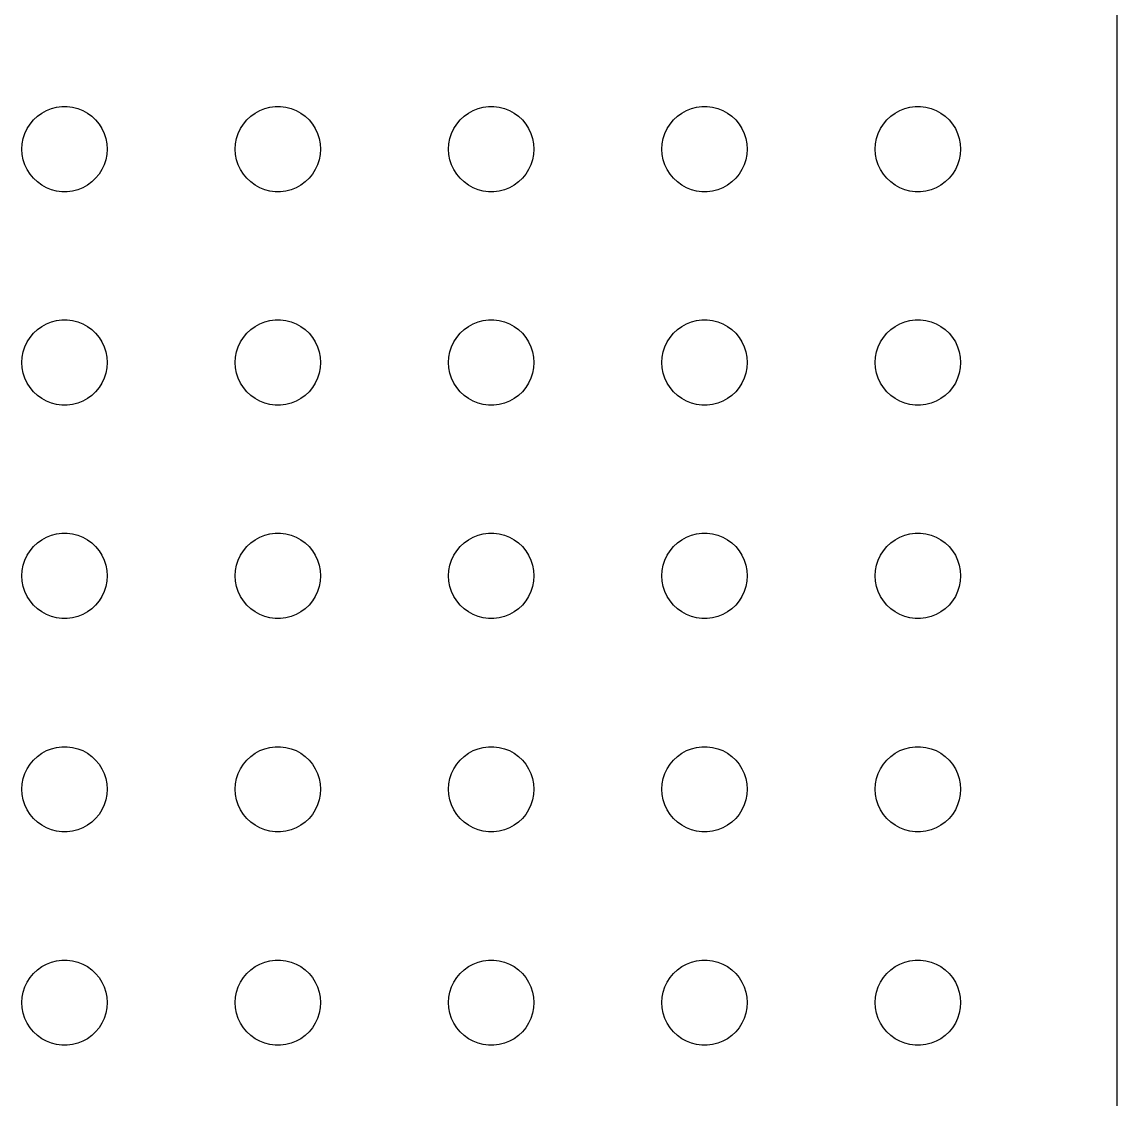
# Model space of a CAD drawing. Header units: metres. Extents: x -150 to 150, y -149 to 149.
# Drawn here: x 111 to 149.5, y 34.11 to 71.97 of the extents above; entities that cross this region are included whole.
import ezdxf

# ---------------------------------------------------------------- set-up
doc = ezdxf.new("R2010")
doc.units = ezdxf.units.M

msp = doc.modelspace()

# ---------------------------------------------------------------- linework, layer by layer
for p, q in [((149.5, -144.5), (149.5, 144.5)), ((111.861, 68.8572), (112.036, 68.9266)), ((112.036, 68.9266), (112.219, 68.9734)), ((112.219, 68.9734), (112.406, 68.997)), ((112.406, 68.997), (112.594, 68.997)), ((112.594, 68.997), (112.781, 68.9734)), ((112.781, 68.9734), (112.964, 68.9266)), ((112.964, 68.9266), (113.139, 68.8572)), ((119.361, 68.8572), (119.536, 68.9266)), ((119.536, 68.9266), (119.719, 68.9734)), ((119.719, 68.9734), (119.906, 68.997)), ((119.906, 68.997), (120.094, 68.997)), ((120.094, 68.997), (120.281, 68.9734)), ((120.281, 68.9734), (120.464, 68.9266)), ((120.464, 68.9266), (120.639, 68.8572)), ((126.861, 68.8572), (127.036, 68.9266)), ((127.036, 68.9266), (127.219, 68.9734)), ((127.219, 68.9734), (127.406, 68.997)), ((127.406, 68.997), (127.594, 68.997)), ((127.594, 68.997), (127.781, 68.9734)), ((127.781, 68.9734), (127.964, 68.9266)), ((127.964, 68.9266), (128.139, 68.8572)), ((134.361, 68.8572), (134.536, 68.9266)), ((134.536, 68.9266), (134.719, 68.9734)), ((134.719, 68.9734), (134.906, 68.997)), ((134.906, 68.997), (135.094, 68.997)), ((135.094, 68.997), (135.281, 68.9734)), ((135.281, 68.9734), (135.464, 68.9266)), ((135.464, 68.9266), (135.639, 68.8572)), ((141.861, 68.8572), (142.036, 68.9266)), ((142.036, 68.9266), (142.219, 68.9734)), ((142.219, 68.9734), (142.406, 68.997)), ((142.406, 68.997), (142.594, 68.997)), ((142.594, 68.997), (142.781, 68.9734)), ((142.781, 68.9734), (142.964, 68.9266)), ((142.964, 68.9266), (143.139, 68.8572)), ((111.407, 68.5268), (111.544, 68.6558)), ((111.544, 68.6558), (111.696, 68.7665)), ((111.696, 68.7665), (111.861, 68.8572)), ((113.139, 68.8572), (113.304, 68.7665)), ((113.304, 68.7665), (113.456, 68.6558)), ((113.456, 68.6558), (113.593, 68.5268)), ((118.907, 68.5268), (119.044, 68.6558)), ((119.044, 68.6558), (119.196, 68.7665)), ((119.196, 68.7665), (119.361, 68.8572)), ((120.639, 68.8572), (120.804, 68.7665)), ((120.804, 68.7665), (120.956, 68.6558)), ((120.956, 68.6558), (121.093, 68.5268)), ((126.407, 68.5268), (126.544, 68.6558)), ((126.544, 68.6558), (126.696, 68.7665)), ((126.696, 68.7665), (126.861, 68.8572)), ((128.139, 68.8572), (128.304, 68.7665)), ((128.304, 68.7665), (128.456, 68.6558)), ((128.456, 68.6558), (128.593, 68.5268)), ((133.907, 68.5268), (134.044, 68.6558)), ((134.044, 68.6558), (134.196, 68.7665)), ((134.196, 68.7665), (134.361, 68.8572)), ((135.639, 68.8572), (135.804, 68.7665)), ((135.804, 68.7665), (135.956, 68.6558)), ((135.956, 68.6558), (136.093, 68.5268)), ((141.407, 68.5268), (141.544, 68.6558)), ((141.544, 68.6558), (141.696, 68.7665)), ((141.696, 68.7665), (141.861, 68.8572)), ((143.139, 68.8572), (143.304, 68.7665)), ((143.304, 68.7665), (143.456, 68.6558)), ((143.456, 68.6558), (143.593, 68.5268)), ((111.105, 68.0522), (111.186, 68.2226)), ((111.186, 68.2226), (111.286, 68.3817)), ((111.286, 68.3817), (111.407, 68.5268)), ((113.593, 68.5268), (113.714, 68.3817)), ((113.714, 68.3817), (113.814, 68.2226)), ((113.814, 68.2226), (113.895, 68.0522)), ((118.605, 68.0522), (118.686, 68.2226)), ((118.686, 68.2226), (118.786, 68.3817)), ((118.786, 68.3817), (118.907, 68.5268)), ((121.093, 68.5268), (121.214, 68.3817)), ((121.214, 68.3817), (121.314, 68.2226)), ((121.314, 68.2226), (121.395, 68.0522)), ((126.105, 68.0522), (126.186, 68.2226)), ((126.186, 68.2226), (126.286, 68.3817)), ((126.286, 68.3817), (126.407, 68.5268)), ((128.593, 68.5268), (128.714, 68.3817)), ((128.714, 68.3817), (128.814, 68.2226)), ((128.814, 68.2226), (128.895, 68.0522)), ((133.605, 68.0522), (133.686, 68.2226)), ((133.686, 68.2226), (133.786, 68.3817)), ((133.786, 68.3817), (133.907, 68.5268)), ((136.093, 68.5268), (136.214, 68.3817)), ((136.214, 68.3817), (136.314, 68.2226)), ((136.314, 68.2226), (136.395, 68.0522)), ((141.105, 68.0522), (141.186, 68.2226)), ((141.186, 68.2226), (141.286, 68.3817)), ((141.286, 68.3817), (141.407, 68.5268)), ((143.593, 68.5268), (143.714, 68.3817)), ((143.714, 68.3817), (143.814, 68.2226)), ((143.814, 68.2226), (143.895, 68.0522)), ((111.012, 67.688), (111.047, 67.873)), ((111.047, 67.873), (111.105, 68.0522)), ((113.895, 68.0522), (113.953, 67.873)), ((113.953, 67.873), (113.988, 67.688)), ((118.512, 67.688), (118.547, 67.873)), ((118.547, 67.873), (118.605, 68.0522)), ((121.395, 68.0522), (121.453, 67.873)), ((121.453, 67.873), (121.488, 67.688)), ((126.012, 67.688), (126.047, 67.873)), ((126.047, 67.873), (126.105, 68.0522)), ((128.895, 68.0522), (128.953, 67.873)), ((128.953, 67.873), (128.988, 67.688)), ((133.512, 67.688), (133.547, 67.873)), ((133.547, 67.873), (133.605, 68.0522)), ((136.395, 68.0522), (136.453, 67.873)), ((136.453, 67.873), (136.488, 67.688)), ((141.012, 67.688), (141.047, 67.873)), ((141.047, 67.873), (141.105, 68.0522)), ((143.895, 68.0522), (143.953, 67.873)), ((143.953, 67.873), (143.988, 67.688)), ((111, 67.5), (111.012, 67.688)), ((111.012, 67.312), (111, 67.5)), ((113.988, 67.688), (114, 67.5)), ((114, 67.5), (113.988, 67.312)), ((118.5, 67.5), (118.512, 67.688)), ((118.512, 67.312), (118.5, 67.5)), ((121.488, 67.688), (121.5, 67.5)), ((121.5, 67.5), (121.488, 67.312)), ((126, 67.5), (126.012, 67.688)), ((126.012, 67.312), (126, 67.5)), ((128.988, 67.688), (129, 67.5)), ((129, 67.5), (128.988, 67.312)), ((133.5, 67.5), (133.512, 67.688)), ((133.512, 67.312), (133.5, 67.5)), ((136.488, 67.688), (136.5, 67.5)), ((136.5, 67.5), (136.488, 67.312)), ((141, 67.5), (141.012, 67.688)), ((141.012, 67.312), (141, 67.5)), ((143.988, 67.688), (144, 67.5)), ((144, 67.5), (143.988, 67.312)), ((111.047, 67.127), (111.012, 67.312)), ((111.105, 66.9478), (111.047, 67.127)), ((113.953, 67.127), (113.895, 66.9478)), ((113.988, 67.312), (113.953, 67.127)), ((118.547, 67.127), (118.512, 67.312)), ((118.605, 66.9478), (118.547, 67.127)), ((121.453, 67.127), (121.395, 66.9478)), ((121.488, 67.312), (121.453, 67.127)), ((126.047, 67.127), (126.012, 67.312)), ((126.105, 66.9478), (126.047, 67.127)), ((128.953, 67.127), (128.895, 66.9478)), ((128.988, 67.312), (128.953, 67.127)), ((133.547, 67.127), (133.512, 67.312)), ((133.605, 66.9478), (133.547, 67.127)), ((136.453, 67.127), (136.395, 66.9478)), ((136.488, 67.312), (136.453, 67.127)), ((141.047, 67.127), (141.012, 67.312)), ((141.105, 66.9478), (141.047, 67.127)), ((143.953, 67.127), (143.895, 66.9478)), ((143.988, 67.312), (143.953, 67.127)), ((111.186, 66.7774), (111.105, 66.9478)), ((111.286, 66.6183), (111.186, 66.7774)), ((111.407, 66.4732), (111.286, 66.6183)), ((113.714, 66.6183), (113.593, 66.4732)), ((113.814, 66.7774), (113.714, 66.6183)), ((113.895, 66.9478), (113.814, 66.7774)), ((118.686, 66.7774), (118.605, 66.9478)), ((118.786, 66.6183), (118.686, 66.7774)), ((118.907, 66.4732), (118.786, 66.6183)), ((121.214, 66.6183), (121.093, 66.4732)), ((121.314, 66.7774), (121.214, 66.6183)), ((121.395, 66.9478), (121.314, 66.7774)), ((126.186, 66.7774), (126.105, 66.9478)), ((126.286, 66.6183), (126.186, 66.7774)), ((126.407, 66.4732), (126.286, 66.6183)), ((128.714, 66.6183), (128.593, 66.4732)), ((128.814, 66.7774), (128.714, 66.6183)), ((128.895, 66.9478), (128.814, 66.7774)), ((133.686, 66.7774), (133.605, 66.9478)), ((133.786, 66.6183), (133.686, 66.7774)), ((133.907, 66.4732), (133.786, 66.6183)), ((136.214, 66.6183), (136.093, 66.4732)), ((136.314, 66.7774), (136.214, 66.6183)), ((136.395, 66.9478), (136.314, 66.7774)), ((141.186, 66.7774), (141.105, 66.9478)), ((141.286, 66.6183), (141.186, 66.7774)), ((141.407, 66.4732), (141.286, 66.6183)), ((143.714, 66.6183), (143.593, 66.4732)), ((143.814, 66.7774), (143.714, 66.6183)), ((143.895, 66.9478), (143.814, 66.7774)), ((111.544, 66.3442), (111.407, 66.4732)), ((111.696, 66.2335), (111.544, 66.3442)), ((111.861, 66.1428), (111.696, 66.2335)), ((113.304, 66.2335), (113.139, 66.1428)), ((113.456, 66.3442), (113.304, 66.2335)), ((113.593, 66.4732), (113.456, 66.3442)), ((119.044, 66.3442), (118.907, 66.4732)), ((119.196, 66.2335), (119.044, 66.3442)), ((119.361, 66.1428), (119.196, 66.2335)), ((120.804, 66.2335), (120.639, 66.1428)), ((120.956, 66.3442), (120.804, 66.2335)), ((121.093, 66.4732), (120.956, 66.3442)), ((126.544, 66.3442), (126.407, 66.4732)), ((126.696, 66.2335), (126.544, 66.3442)), ((126.861, 66.1428), (126.696, 66.2335)), ((128.304, 66.2335), (128.139, 66.1428)), ((128.456, 66.3442), (128.304, 66.2335)), ((128.593, 66.4732), (128.456, 66.3442)), ((134.044, 66.3442), (133.907, 66.4732)), ((134.196, 66.2335), (134.044, 66.3442)), ((134.361, 66.1428), (134.196, 66.2335)), ((135.804, 66.2335), (135.639, 66.1428)), ((135.956, 66.3442), (135.804, 66.2335)), ((136.093, 66.4732), (135.956, 66.3442)), ((141.544, 66.3442), (141.407, 66.4732)), ((141.696, 66.2335), (141.544, 66.3442)), ((141.861, 66.1428), (141.696, 66.2335)), ((143.304, 66.2335), (143.139, 66.1428)), ((143.456, 66.3442), (143.304, 66.2335)), ((143.593, 66.4732), (143.456, 66.3442)), ((112.036, 66.0734), (111.861, 66.1428)), ((112.219, 66.0266), (112.036, 66.0734)), ((112.406, 66.003), (112.219, 66.0266)), ((112.594, 66.003), (112.406, 66.003)), ((112.781, 66.0266), (112.594, 66.003)), ((112.964, 66.0734), (112.781, 66.0266)), ((113.139, 66.1428), (112.964, 66.0734)), ((119.536, 66.0734), (119.361, 66.1428)), ((119.719, 66.0266), (119.536, 66.0734)), ((119.906, 66.003), (119.719, 66.0266)), ((120.094, 66.003), (119.906, 66.003)), ((120.281, 66.0266), (120.094, 66.003)), ((120.464, 66.0734), (120.281, 66.0266)), ((120.639, 66.1428), (120.464, 66.0734)), ((127.036, 66.0734), (126.861, 66.1428)), ((127.219, 66.0266), (127.036, 66.0734)), ((127.406, 66.003), (127.219, 66.0266)), ((127.594, 66.003), (127.406, 66.003)), ((127.781, 66.0266), (127.594, 66.003)), ((127.964, 66.0734), (127.781, 66.0266)), ((128.139, 66.1428), (127.964, 66.0734)), ((134.536, 66.0734), (134.361, 66.1428)), ((134.719, 66.0266), (134.536, 66.0734)), ((134.906, 66.003), (134.719, 66.0266)), ((135.094, 66.003), (134.906, 66.003)), ((135.281, 66.0266), (135.094, 66.003)), ((135.464, 66.0734), (135.281, 66.0266)), ((135.639, 66.1428), (135.464, 66.0734)), ((142.036, 66.0734), (141.861, 66.1428)), ((142.219, 66.0266), (142.036, 66.0734)), ((142.406, 66.003), (142.219, 66.0266)), ((142.594, 66.003), (142.406, 66.003)), ((142.781, 66.0266), (142.594, 66.003)), ((142.964, 66.0734), (142.781, 66.0266)), ((143.139, 66.1428), (142.964, 66.0734)), ((111.544, 61.1558), (111.696, 61.2665)), ((111.696, 61.2665), (111.861, 61.3572)), ((111.861, 61.3572), (112.036, 61.4266)), ((112.036, 61.4266), (112.219, 61.4734)), ((112.219, 61.4734), (112.406, 61.497)), ((112.406, 61.497), (112.594, 61.497)), ((112.594, 61.497), (112.781, 61.4734)), ((112.781, 61.4734), (112.964, 61.4266)), ((112.964, 61.4266), (113.139, 61.3572)), ((113.139, 61.3572), (113.304, 61.2665)), ((113.304, 61.2665), (113.456, 61.1558)), ((119.044, 61.1558), (119.196, 61.2665)), ((119.196, 61.2665), (119.361, 61.3572)), ((119.361, 61.3572), (119.536, 61.4266)), ((119.536, 61.4266), (119.719, 61.4734)), ((119.719, 61.4734), (119.906, 61.497)), ((119.906, 61.497), (120.094, 61.497)), ((120.094, 61.497), (120.281, 61.4734)), ((120.281, 61.4734), (120.464, 61.4266)), ((120.464, 61.4266), (120.639, 61.3572)), ((120.639, 61.3572), (120.804, 61.2665)), ((120.804, 61.2665), (120.956, 61.1558)), ((126.544, 61.1558), (126.696, 61.2665)), ((126.696, 61.2665), (126.861, 61.3572)), ((126.861, 61.3572), (127.036, 61.4266)), ((127.036, 61.4266), (127.219, 61.4734)), ((127.219, 61.4734), (127.406, 61.497)), ((127.406, 61.497), (127.594, 61.497)), ((127.594, 61.497), (127.781, 61.4734)), ((127.781, 61.4734), (127.964, 61.4266)), ((127.964, 61.4266), (128.139, 61.3572)), ((128.139, 61.3572), (128.304, 61.2665)), ((128.304, 61.2665), (128.456, 61.1558)), ((134.044, 61.1558), (134.196, 61.2665)), ((134.196, 61.2665), (134.361, 61.3572)), ((134.361, 61.3572), (134.536, 61.4266)), ((134.536, 61.4266), (134.719, 61.4734)), ((134.719, 61.4734), (134.906, 61.497)), ((134.906, 61.497), (135.094, 61.497)), ((135.094, 61.497), (135.281, 61.4734)), ((135.281, 61.4734), (135.464, 61.4266)), ((135.464, 61.4266), (135.639, 61.3572)), ((135.639, 61.3572), (135.804, 61.2665)), ((135.804, 61.2665), (135.956, 61.1558)), ((141.544, 61.1558), (141.696, 61.2665)), ((141.696, 61.2665), (141.861, 61.3572)), ((141.861, 61.3572), (142.036, 61.4266)), ((142.036, 61.4266), (142.219, 61.4734)), ((142.219, 61.4734), (142.406, 61.497)), ((142.406, 61.497), (142.594, 61.497)), ((142.594, 61.497), (142.781, 61.4734)), ((142.781, 61.4734), (142.964, 61.4266)), ((142.964, 61.4266), (143.139, 61.3572)), ((143.139, 61.3572), (143.304, 61.2665)), ((143.304, 61.2665), (143.456, 61.1558)), ((111.186, 60.7226), (111.286, 60.8817)), ((111.286, 60.8817), (111.407, 61.0268)), ((111.407, 61.0268), (111.544, 61.1558)), ((113.456, 61.1558), (113.593, 61.0268)), ((113.593, 61.0268), (113.714, 60.8817)), ((113.714, 60.8817), (113.814, 60.7226)), ((118.686, 60.7226), (118.786, 60.8817)), ((118.786, 60.8817), (118.907, 61.0268)), ((118.907, 61.0268), (119.044, 61.1558)), ((120.956, 61.1558), (121.093, 61.0268)), ((121.093, 61.0268), (121.214, 60.8817)), ((121.214, 60.8817), (121.314, 60.7226)), ((126.186, 60.7226), (126.286, 60.8817)), ((126.286, 60.8817), (126.407, 61.0268)), ((126.407, 61.0268), (126.544, 61.1558)), ((128.456, 61.1558), (128.593, 61.0268)), ((128.593, 61.0268), (128.714, 60.8817)), ((128.714, 60.8817), (128.814, 60.7226)), ((133.686, 60.7226), (133.786, 60.8817)), ((133.786, 60.8817), (133.907, 61.0268)), ((133.907, 61.0268), (134.044, 61.1558)), ((135.956, 61.1558), (136.093, 61.0268)), ((136.093, 61.0268), (136.214, 60.8817)), ((136.214, 60.8817), (136.314, 60.7226)), ((141.186, 60.7226), (141.286, 60.8817)), ((141.286, 60.8817), (141.407, 61.0268)), ((141.407, 61.0268), (141.544, 61.1558)), ((143.456, 61.1558), (143.593, 61.0268)), ((143.593, 61.0268), (143.714, 60.8817)), ((143.714, 60.8817), (143.814, 60.7226)), ((111.047, 60.373), (111.105, 60.5522)), ((111.105, 60.5522), (111.186, 60.7226)), ((113.814, 60.7226), (113.895, 60.5522)), ((113.895, 60.5522), (113.953, 60.373)), ((118.547, 60.373), (118.605, 60.5522)), ((118.605, 60.5522), (118.686, 60.7226)), ((121.314, 60.7226), (121.395, 60.5522)), ((121.395, 60.5522), (121.453, 60.373)), ((126.047, 60.373), (126.105, 60.5522)), ((126.105, 60.5522), (126.186, 60.7226)), ((128.814, 60.7226), (128.895, 60.5522)), ((128.895, 60.5522), (128.953, 60.373)), ((133.547, 60.373), (133.605, 60.5522)), ((133.605, 60.5522), (133.686, 60.7226)), ((136.314, 60.7226), (136.395, 60.5522)), ((136.395, 60.5522), (136.453, 60.373)), ((141.047, 60.373), (141.105, 60.5522)), ((141.105, 60.5522), (141.186, 60.7226)), ((143.814, 60.7226), (143.895, 60.5522)), ((143.895, 60.5522), (143.953, 60.373)), ((111, 60), (111.012, 60.188)), ((111.012, 60.188), (111.047, 60.373)), ((113.953, 60.373), (113.988, 60.188)), ((113.988, 60.188), (114, 60)), ((118.5, 60), (118.512, 60.188)), ((118.512, 60.188), (118.547, 60.373)), ((121.453, 60.373), (121.488, 60.188)), ((121.488, 60.188), (121.5, 60)), ((126, 60), (126.012, 60.188)), ((126.012, 60.188), (126.047, 60.373)), ((128.953, 60.373), (128.988, 60.188)), ((128.988, 60.188), (129, 60)), ((133.5, 60), (133.512, 60.188)), ((133.512, 60.188), (133.547, 60.373)), ((136.453, 60.373), (136.488, 60.188)), ((136.488, 60.188), (136.5, 60)), ((141, 60), (141.012, 60.188)), ((141.012, 60.188), (141.047, 60.373)), ((143.953, 60.373), (143.988, 60.188)), ((143.988, 60.188), (144, 60)), ((111.012, 59.812), (111, 60)), ((111.047, 59.627), (111.012, 59.812)), ((113.988, 59.812), (113.953, 59.627)), ((114, 60), (113.988, 59.812)), ((118.512, 59.812), (118.5, 60)), ((118.547, 59.627), (118.512, 59.812)), ((121.488, 59.812), (121.453, 59.627)), ((121.5, 60), (121.488, 59.812)), ((126.012, 59.812), (126, 60)), ((126.047, 59.627), (126.012, 59.812)), ((128.988, 59.812), (128.953, 59.627)), ((129, 60), (128.988, 59.812)), ((133.512, 59.812), (133.5, 60)), ((133.547, 59.627), (133.512, 59.812)), ((136.488, 59.812), (136.453, 59.627)), ((136.5, 60), (136.488, 59.812)), ((141.012, 59.812), (141, 60)), ((141.047, 59.627), (141.012, 59.812)), ((143.988, 59.812), (143.953, 59.627)), ((144, 60), (143.988, 59.812)), ((111.105, 59.4478), (111.047, 59.627)), ((111.186, 59.2774), (111.105, 59.4478)), ((113.895, 59.4478), (113.814, 59.2774)), ((113.953, 59.627), (113.895, 59.4478)), ((118.605, 59.4478), (118.547, 59.627)), ((118.686, 59.2774), (118.605, 59.4478)), ((121.395, 59.4478), (121.314, 59.2774)), ((121.453, 59.627), (121.395, 59.4478)), ((126.105, 59.4478), (126.047, 59.627)), ((126.186, 59.2774), (126.105, 59.4478)), ((128.895, 59.4478), (128.814, 59.2774)), ((128.953, 59.627), (128.895, 59.4478)), ((133.605, 59.4478), (133.547, 59.627)), ((133.686, 59.2774), (133.605, 59.4478)), ((136.395, 59.4478), (136.314, 59.2774)), ((136.453, 59.627), (136.395, 59.4478)), ((141.105, 59.4478), (141.047, 59.627)), ((141.186, 59.2774), (141.105, 59.4478)), ((143.895, 59.4478), (143.814, 59.2774)), ((143.953, 59.627), (143.895, 59.4478)), ((111.286, 59.1183), (111.186, 59.2774)), ((111.407, 58.9732), (111.286, 59.1183)), ((111.544, 58.8442), (111.407, 58.9732)), ((113.593, 58.9732), (113.456, 58.8442)), ((113.714, 59.1183), (113.593, 58.9732)), ((113.814, 59.2774), (113.714, 59.1183)), ((118.786, 59.1183), (118.686, 59.2774)), ((118.907, 58.9732), (118.786, 59.1183)), ((119.044, 58.8442), (118.907, 58.9732)), ((121.093, 58.9732), (120.956, 58.8442)), ((121.214, 59.1183), (121.093, 58.9732)), ((121.314, 59.2774), (121.214, 59.1183)), ((126.286, 59.1183), (126.186, 59.2774)), ((126.407, 58.9732), (126.286, 59.1183)), ((126.544, 58.8442), (126.407, 58.9732)), ((128.593, 58.9732), (128.456, 58.8442)), ((128.714, 59.1183), (128.593, 58.9732)), ((128.814, 59.2774), (128.714, 59.1183)), ((133.786, 59.1183), (133.686, 59.2774)), ((133.907, 58.9732), (133.786, 59.1183)), ((134.044, 58.8442), (133.907, 58.9732)), ((136.093, 58.9732), (135.956, 58.8442)), ((136.214, 59.1183), (136.093, 58.9732)), ((136.314, 59.2774), (136.214, 59.1183)), ((141.286, 59.1183), (141.186, 59.2774)), ((141.407, 58.9732), (141.286, 59.1183)), ((141.544, 58.8442), (141.407, 58.9732)), ((143.593, 58.9732), (143.456, 58.8442)), ((143.714, 59.1183), (143.593, 58.9732)), ((143.814, 59.2774), (143.714, 59.1183)), ((111.696, 58.7335), (111.544, 58.8442)), ((111.861, 58.6428), (111.696, 58.7335)), ((112.036, 58.5734), (111.861, 58.6428)), ((112.219, 58.5266), (112.036, 58.5734)), ((112.406, 58.503), (112.219, 58.5266)), ((112.781, 58.5266), (112.594, 58.503)), ((112.964, 58.5734), (112.781, 58.5266)), ((113.139, 58.6428), (112.964, 58.5734)), ((113.304, 58.7335), (113.139, 58.6428)), ((113.456, 58.8442), (113.304, 58.7335)), ((119.196, 58.7335), (119.044, 58.8442)), ((119.361, 58.6428), (119.196, 58.7335)), ((119.536, 58.5734), (119.361, 58.6428)), ((119.719, 58.5266), (119.536, 58.5734)), ((119.906, 58.503), (119.719, 58.5266)), ((120.281, 58.5266), (120.094, 58.503)), ((120.464, 58.5734), (120.281, 58.5266)), ((120.639, 58.6428), (120.464, 58.5734)), ((120.804, 58.7335), (120.639, 58.6428)), ((120.956, 58.8442), (120.804, 58.7335)), ((126.696, 58.7335), (126.544, 58.8442)), ((126.861, 58.6428), (126.696, 58.7335)), ((127.036, 58.5734), (126.861, 58.6428)), ((127.219, 58.5266), (127.036, 58.5734)), ((127.406, 58.503), (127.219, 58.5266)), ((127.781, 58.5266), (127.594, 58.503)), ((127.964, 58.5734), (127.781, 58.5266)), ((128.139, 58.6428), (127.964, 58.5734)), ((128.304, 58.7335), (128.139, 58.6428)), ((128.456, 58.8442), (128.304, 58.7335)), ((134.196, 58.7335), (134.044, 58.8442)), ((134.361, 58.6428), (134.196, 58.7335)), ((134.536, 58.5734), (134.361, 58.6428)), ((134.719, 58.5266), (134.536, 58.5734)), ((134.906, 58.503), (134.719, 58.5266)), ((135.281, 58.5266), (135.094, 58.503)), ((135.464, 58.5734), (135.281, 58.5266)), ((135.639, 58.6428), (135.464, 58.5734)), ((135.804, 58.7335), (135.639, 58.6428)), ((135.956, 58.8442), (135.804, 58.7335)), ((141.696, 58.7335), (141.544, 58.8442)), ((141.861, 58.6428), (141.696, 58.7335)), ((142.036, 58.5734), (141.861, 58.6428)), ((142.219, 58.5266), (142.036, 58.5734)), ((142.406, 58.503), (142.219, 58.5266)), ((142.781, 58.5266), (142.594, 58.503)), ((142.964, 58.5734), (142.781, 58.5266)), ((143.139, 58.6428), (142.964, 58.5734)), ((143.304, 58.7335), (143.139, 58.6428)), ((143.456, 58.8442), (143.304, 58.7335)), ((112.594, 58.503), (112.406, 58.503)), ((120.094, 58.503), (119.906, 58.503)), ((127.594, 58.503), (127.406, 58.503)), ((135.094, 58.503), (134.906, 58.503)), ((142.594, 58.503), (142.406, 58.503)), ((111.861, 53.8572), (112.036, 53.9266)), ((112.036, 53.9266), (112.219, 53.9734)), ((112.219, 53.9734), (112.406, 53.997)), ((112.406, 53.997), (112.594, 53.997)), ((112.594, 53.997), (112.781, 53.9734)), ((112.781, 53.9734), (112.964, 53.9266)), ((112.964, 53.9266), (113.139, 53.8572)), ((119.361, 53.8572), (119.536, 53.9266)), ((119.536, 53.9266), (119.719, 53.9734)), ((119.719, 53.9734), (119.906, 53.997)), ((119.906, 53.997), (120.094, 53.997)), ((120.094, 53.997), (120.281, 53.9734)), ((120.281, 53.9734), (120.464, 53.9266)), ((120.464, 53.9266), (120.639, 53.8572)), ((126.861, 53.8572), (127.036, 53.9266)), ((127.036, 53.9266), (127.219, 53.9734)), ((127.219, 53.9734), (127.406, 53.997)), ((127.406, 53.997), (127.594, 53.997)), ((127.594, 53.997), (127.781, 53.9734)), ((127.781, 53.9734), (127.964, 53.9266)), ((127.964, 53.9266), (128.139, 53.8572)), ((134.361, 53.8572), (134.536, 53.9266)), ((134.536, 53.9266), (134.719, 53.9734)), ((134.719, 53.9734), (134.906, 53.997)), ((134.906, 53.997), (135.094, 53.997)), ((135.094, 53.997), (135.281, 53.9734)), ((135.281, 53.9734), (135.464, 53.9266)), ((135.464, 53.9266), (135.639, 53.8572)), ((141.861, 53.8572), (142.036, 53.9266)), ((142.036, 53.9266), (142.219, 53.9734)), ((142.219, 53.9734), (142.406, 53.997)), ((142.406, 53.997), (142.594, 53.997)), ((142.594, 53.997), (142.781, 53.9734)), ((142.781, 53.9734), (142.964, 53.9266)), ((142.964, 53.9266), (143.139, 53.8572)), ((111.286, 53.3817), (111.407, 53.5268)), ((111.407, 53.5268), (111.544, 53.6558)), ((111.544, 53.6558), (111.696, 53.7665)), ((111.696, 53.7665), (111.861, 53.8572)), ((113.139, 53.8572), (113.304, 53.7665)), ((113.304, 53.7665), (113.456, 53.6558)), ((113.456, 53.6558), (113.593, 53.5268)), ((113.593, 53.5268), (113.714, 53.3817)), ((118.786, 53.3817), (118.907, 53.5268)), ((118.907, 53.5268), (119.044, 53.6558)), ((119.044, 53.6558), (119.196, 53.7665)), ((119.196, 53.7665), (119.361, 53.8572)), ((120.639, 53.8572), (120.804, 53.7665)), ((120.804, 53.7665), (120.956, 53.6558)), ((120.956, 53.6558), (121.093, 53.5268)), ((121.093, 53.5268), (121.214, 53.3817)), ((126.286, 53.3817), (126.407, 53.5268)), ((126.407, 53.5268), (126.544, 53.6558)), ((126.544, 53.6558), (126.696, 53.7665)), ((126.696, 53.7665), (126.861, 53.8572)), ((128.139, 53.8572), (128.304, 53.7665)), ((128.304, 53.7665), (128.456, 53.6558)), ((128.456, 53.6558), (128.593, 53.5268)), ((128.593, 53.5268), (128.714, 53.3817)), ((133.786, 53.3817), (133.907, 53.5268)), ((133.907, 53.5268), (134.044, 53.6558)), ((134.044, 53.6558), (134.196, 53.7665)), ((134.196, 53.7665), (134.361, 53.8572)), ((135.639, 53.8572), (135.804, 53.7665)), ((135.804, 53.7665), (135.956, 53.6558)), ((135.956, 53.6558), (136.093, 53.5268)), ((136.093, 53.5268), (136.214, 53.3817)), ((141.286, 53.3817), (141.407, 53.5268)), ((141.407, 53.5268), (141.544, 53.6558)), ((141.544, 53.6558), (141.696, 53.7665)), ((141.696, 53.7665), (141.861, 53.8572)), ((143.139, 53.8572), (143.304, 53.7665)), ((143.304, 53.7665), (143.456, 53.6558)), ((143.456, 53.6558), (143.593, 53.5268)), ((143.593, 53.5268), (143.714, 53.3817)), ((111.105, 53.0522), (111.186, 53.2226)), ((111.186, 53.2226), (111.286, 53.3817)), ((113.714, 53.3817), (113.814, 53.2226)), ((113.814, 53.2226), (113.895, 53.0522)), ((118.605, 53.0522), (118.686, 53.2226)), ((118.686, 53.2226), (118.786, 53.3817)), ((121.214, 53.3817), (121.314, 53.2226)), ((121.314, 53.2226), (121.395, 53.0522)), ((126.105, 53.0522), (126.186, 53.2226)), ((126.186, 53.2226), (126.286, 53.3817)), ((128.714, 53.3817), (128.814, 53.2226)), ((128.814, 53.2226), (128.895, 53.0522)), ((133.605, 53.0522), (133.686, 53.2226)), ((133.686, 53.2226), (133.786, 53.3817)), ((136.214, 53.3817), (136.314, 53.2226)), ((136.314, 53.2226), (136.395, 53.0522)), ((141.105, 53.0522), (141.186, 53.2226)), ((141.186, 53.2226), (141.286, 53.3817)), ((143.714, 53.3817), (143.814, 53.2226)), ((143.814, 53.2226), (143.895, 53.0522)), ((111.012, 52.688), (111.047, 52.873)), ((111.047, 52.873), (111.105, 53.0522)), ((113.895, 53.0522), (113.953, 52.873)), ((113.953, 52.873), (113.988, 52.688)), ((118.512, 52.688), (118.547, 52.873)), ((118.547, 52.873), (118.605, 53.0522)), ((121.395, 53.0522), (121.453, 52.873)), ((121.453, 52.873), (121.488, 52.688)), ((126.012, 52.688), (126.047, 52.873)), ((126.047, 52.873), (126.105, 53.0522)), ((128.895, 53.0522), (128.953, 52.873)), ((128.953, 52.873), (128.988, 52.688)), ((133.512, 52.688), (133.547, 52.873)), ((133.547, 52.873), (133.605, 53.0522)), ((136.395, 53.0522), (136.453, 52.873)), ((136.453, 52.873), (136.488, 52.688)), ((141.012, 52.688), (141.047, 52.873)), ((141.047, 52.873), (141.105, 53.0522)), ((143.895, 53.0522), (143.953, 52.873)), ((143.953, 52.873), (143.988, 52.688)), ((111, 52.5), (111.012, 52.688)), ((111.012, 52.312), (111, 52.5)), ((113.988, 52.688), (114, 52.5)), ((114, 52.5), (113.988, 52.312)), ((118.5, 52.5), (118.512, 52.688)), ((118.512, 52.312), (118.5, 52.5)), ((121.488, 52.688), (121.5, 52.5)), ((121.5, 52.5), (121.488, 52.312)), ((126, 52.5), (126.012, 52.688)), ((126.012, 52.312), (126, 52.5)), ((128.988, 52.688), (129, 52.5)), ((129, 52.5), (128.988, 52.312)), ((133.5, 52.5), (133.512, 52.688)), ((133.512, 52.312), (133.5, 52.5)), ((136.488, 52.688), (136.5, 52.5)), ((136.5, 52.5), (136.488, 52.312)), ((141, 52.5), (141.012, 52.688)), ((141.012, 52.312), (141, 52.5)), ((143.988, 52.688), (144, 52.5)), ((144, 52.5), (143.988, 52.312)), ((111.047, 52.127), (111.012, 52.312)), ((111.105, 51.9478), (111.047, 52.127)), ((113.953, 52.127), (113.895, 51.9478)), ((113.988, 52.312), (113.953, 52.127)), ((118.547, 52.127), (118.512, 52.312)), ((118.605, 51.9478), (118.547, 52.127)), ((121.453, 52.127), (121.395, 51.9478)), ((121.488, 52.312), (121.453, 52.127)), ((126.047, 52.127), (126.012, 52.312)), ((126.105, 51.9478), (126.047, 52.127)), ((128.953, 52.127), (128.895, 51.9478)), ((128.988, 52.312), (128.953, 52.127)), ((133.547, 52.127), (133.512, 52.312)), ((133.605, 51.9478), (133.547, 52.127)), ((136.453, 52.127), (136.395, 51.9478)), ((136.488, 52.312), (136.453, 52.127)), ((141.047, 52.127), (141.012, 52.312)), ((141.105, 51.9478), (141.047, 52.127)), ((143.953, 52.127), (143.895, 51.9478)), ((143.988, 52.312), (143.953, 52.127)), ((111.186, 51.7774), (111.105, 51.9478)), ((111.286, 51.6183), (111.186, 51.7774)), ((111.407, 51.4732), (111.286, 51.6183)), ((113.714, 51.6183), (113.593, 51.4732)), ((113.814, 51.7774), (113.714, 51.6183)), ((113.895, 51.9478), (113.814, 51.7774)), ((118.686, 51.7774), (118.605, 51.9478)), ((118.786, 51.6183), (118.686, 51.7774)), ((118.907, 51.4732), (118.786, 51.6183)), ((121.214, 51.6183), (121.093, 51.4732)), ((121.314, 51.7774), (121.214, 51.6183)), ((121.395, 51.9478), (121.314, 51.7774)), ((126.186, 51.7774), (126.105, 51.9478)), ((126.286, 51.6183), (126.186, 51.7774)), ((126.407, 51.4732), (126.286, 51.6183)), ((128.714, 51.6183), (128.593, 51.4732)), ((128.814, 51.7774), (128.714, 51.6183)), ((128.895, 51.9478), (128.814, 51.7774)), ((133.686, 51.7774), (133.605, 51.9478)), ((133.786, 51.6183), (133.686, 51.7774)), ((133.907, 51.4732), (133.786, 51.6183)), ((136.214, 51.6183), (136.093, 51.4732)), ((136.314, 51.7774), (136.214, 51.6183)), ((136.395, 51.9478), (136.314, 51.7774)), ((141.186, 51.7774), (141.105, 51.9478)), ((141.286, 51.6183), (141.186, 51.7774)), ((141.407, 51.4732), (141.286, 51.6183)), ((143.714, 51.6183), (143.593, 51.4732)), ((143.814, 51.7774), (143.714, 51.6183)), ((143.895, 51.9478), (143.814, 51.7774)), ((111.544, 51.3442), (111.407, 51.4732)), ((111.696, 51.2335), (111.544, 51.3442)), ((111.861, 51.1428), (111.696, 51.2335)), ((113.304, 51.2335), (113.139, 51.1428)), ((113.456, 51.3442), (113.304, 51.2335)), ((113.593, 51.4732), (113.456, 51.3442)), ((119.044, 51.3442), (118.907, 51.4732)), ((119.196, 51.2335), (119.044, 51.3442)), ((119.361, 51.1428), (119.196, 51.2335)), ((120.804, 51.2335), (120.639, 51.1428)), ((120.956, 51.3442), (120.804, 51.2335)), ((121.093, 51.4732), (120.956, 51.3442)), ((126.544, 51.3442), (126.407, 51.4732)), ((126.696, 51.2335), (126.544, 51.3442)), ((126.861, 51.1428), (126.696, 51.2335)), ((128.304, 51.2335), (128.139, 51.1428)), ((128.456, 51.3442), (128.304, 51.2335)), ((128.593, 51.4732), (128.456, 51.3442)), ((134.044, 51.3442), (133.907, 51.4732)), ((134.196, 51.2335), (134.044, 51.3442)), ((134.361, 51.1428), (134.196, 51.2335)), ((135.804, 51.2335), (135.639, 51.1428)), ((135.956, 51.3442), (135.804, 51.2335)), ((136.093, 51.4732), (135.956, 51.3442)), ((141.544, 51.3442), (141.407, 51.4732)), ((141.696, 51.2335), (141.544, 51.3442)), ((141.861, 51.1428), (141.696, 51.2335)), ((143.304, 51.2335), (143.139, 51.1428)), ((143.456, 51.3442), (143.304, 51.2335)), ((143.593, 51.4732), (143.456, 51.3442)), ((112.036, 51.0734), (111.861, 51.1428)), ((112.219, 51.0266), (112.036, 51.0734)), ((112.406, 51.003), (112.219, 51.0266)), ((112.594, 51.003), (112.406, 51.003)), ((112.781, 51.0266), (112.594, 51.003)), ((112.964, 51.0734), (112.781, 51.0266)), ((113.139, 51.1428), (112.964, 51.0734)), ((119.536, 51.0734), (119.361, 51.1428)), ((119.719, 51.0266), (119.536, 51.0734)), ((119.906, 51.003), (119.719, 51.0266)), ((120.094, 51.003), (119.906, 51.003)), ((120.281, 51.0266), (120.094, 51.003)), ((120.464, 51.0734), (120.281, 51.0266)), ((120.639, 51.1428), (120.464, 51.0734)), ((127.036, 51.0734), (126.861, 51.1428)), ((127.219, 51.0266), (127.036, 51.0734)), ((127.406, 51.003), (127.219, 51.0266)), ((127.594, 51.003), (127.406, 51.003)), ((127.781, 51.0266), (127.594, 51.003)), ((127.964, 51.0734), (127.781, 51.0266)), ((128.139, 51.1428), (127.964, 51.0734)), ((134.536, 51.0734), (134.361, 51.1428)), ((134.719, 51.0266), (134.536, 51.0734)), ((134.906, 51.003), (134.719, 51.0266)), ((135.094, 51.003), (134.906, 51.003)), ((135.281, 51.0266), (135.094, 51.003)), ((135.464, 51.0734), (135.281, 51.0266)), ((135.639, 51.1428), (135.464, 51.0734)), ((142.036, 51.0734), (141.861, 51.1428)), ((142.219, 51.0266), (142.036, 51.0734)), ((142.406, 51.003), (142.219, 51.0266)), ((142.594, 51.003), (142.406, 51.003)), ((142.781, 51.0266), (142.594, 51.003)), ((142.964, 51.0734), (142.781, 51.0266)), ((143.139, 51.1428), (142.964, 51.0734)), ((111.544, 46.1558), (111.696, 46.2665)), ((111.696, 46.2665), (111.861, 46.3572)), ((111.861, 46.3572), (112.036, 46.4266)), ((112.036, 46.4266), (112.219, 46.4734)), ((112.219, 46.4734), (112.406, 46.497)), ((112.406, 46.497), (112.594, 46.497)), ((112.594, 46.497), (112.781, 46.4734)), ((112.781, 46.4734), (112.964, 46.4266)), ((112.964, 46.4266), (113.139, 46.3572)), ((113.139, 46.3572), (113.304, 46.2665)), ((113.304, 46.2665), (113.456, 46.1558)), ((119.044, 46.1558), (119.196, 46.2665)), ((119.196, 46.2665), (119.361, 46.3572)), ((119.361, 46.3572), (119.536, 46.4266)), ((119.536, 46.4266), (119.719, 46.4734)), ((119.719, 46.4734), (119.906, 46.497)), ((119.906, 46.497), (120.094, 46.497)), ((120.094, 46.497), (120.281, 46.4734)), ((120.281, 46.4734), (120.464, 46.4266)), ((120.464, 46.4266), (120.639, 46.3572)), ((120.639, 46.3572), (120.804, 46.2665)), ((120.804, 46.2665), (120.956, 46.1558)), ((126.544, 46.1558), (126.696, 46.2665)), ((126.696, 46.2665), (126.861, 46.3572)), ((126.861, 46.3572), (127.036, 46.4266)), ((127.036, 46.4266), (127.219, 46.4734)), ((127.219, 46.4734), (127.406, 46.497)), ((127.406, 46.497), (127.594, 46.497)), ((127.594, 46.497), (127.781, 46.4734)), ((127.781, 46.4734), (127.964, 46.4266)), ((127.964, 46.4266), (128.139, 46.3572)), ((128.139, 46.3572), (128.304, 46.2665)), ((128.304, 46.2665), (128.456, 46.1558)), ((134.044, 46.1558), (134.196, 46.2665)), ((134.196, 46.2665), (134.361, 46.3572)), ((134.361, 46.3572), (134.536, 46.4266)), ((134.536, 46.4266), (134.719, 46.4734)), ((134.719, 46.4734), (134.906, 46.497)), ((134.906, 46.497), (135.094, 46.497)), ((135.094, 46.497), (135.281, 46.4734)), ((135.281, 46.4734), (135.464, 46.4266)), ((135.464, 46.4266), (135.639, 46.3572)), ((135.639, 46.3572), (135.804, 46.2665)), ((135.804, 46.2665), (135.956, 46.1558)), ((141.544, 46.1558), (141.696, 46.2665)), ((141.696, 46.2665), (141.861, 46.3572)), ((141.861, 46.3572), (142.036, 46.4266)), ((142.036, 46.4266), (142.219, 46.4734)), ((142.219, 46.4734), (142.406, 46.497)), ((142.406, 46.497), (142.594, 46.497)), ((142.594, 46.497), (142.781, 46.4734)), ((142.781, 46.4734), (142.964, 46.4266)), ((142.964, 46.4266), (143.139, 46.3572)), ((143.139, 46.3572), (143.304, 46.2665)), ((143.304, 46.2665), (143.456, 46.1558)), ((111.186, 45.7226), (111.286, 45.8817)), ((111.286, 45.8817), (111.407, 46.0268)), ((111.407, 46.0268), (111.544, 46.1558)), ((113.456, 46.1558), (113.593, 46.0268)), ((113.593, 46.0268), (113.714, 45.8817)), ((113.714, 45.8817), (113.814, 45.7226)), ((118.686, 45.7226), (118.786, 45.8817)), ((118.786, 45.8817), (118.907, 46.0268)), ((118.907, 46.0268), (119.044, 46.1558)), ((120.956, 46.1558), (121.093, 46.0268)), ((121.093, 46.0268), (121.214, 45.8817)), ((121.214, 45.8817), (121.314, 45.7226)), ((126.186, 45.7226), (126.286, 45.8817)), ((126.286, 45.8817), (126.407, 46.0268)), ((126.407, 46.0268), (126.544, 46.1558)), ((128.456, 46.1558), (128.593, 46.0268)), ((128.593, 46.0268), (128.714, 45.8817)), ((128.714, 45.8817), (128.814, 45.7226)), ((133.686, 45.7226), (133.786, 45.8817)), ((133.786, 45.8817), (133.907, 46.0268)), ((133.907, 46.0268), (134.044, 46.1558)), ((135.956, 46.1558), (136.093, 46.0268)), ((136.093, 46.0268), (136.214, 45.8817)), ((136.214, 45.8817), (136.314, 45.7226)), ((141.186, 45.7226), (141.286, 45.8817)), ((141.286, 45.8817), (141.407, 46.0268)), ((141.407, 46.0268), (141.544, 46.1558)), ((143.456, 46.1558), (143.593, 46.0268)), ((143.593, 46.0268), (143.714, 45.8817)), ((143.714, 45.8817), (143.814, 45.7226)), ((111.047, 45.373), (111.105, 45.5522)), ((111.105, 45.5522), (111.186, 45.7226)), ((113.814, 45.7226), (113.895, 45.5522)), ((113.895, 45.5522), (113.953, 45.373)), ((118.547, 45.373), (118.605, 45.5522)), ((118.605, 45.5522), (118.686, 45.7226)), ((121.314, 45.7226), (121.395, 45.5522)), ((121.395, 45.5522), (121.453, 45.373)), ((126.047, 45.373), (126.105, 45.5522)), ((126.105, 45.5522), (126.186, 45.7226)), ((128.814, 45.7226), (128.895, 45.5522)), ((128.895, 45.5522), (128.953, 45.373)), ((133.547, 45.373), (133.605, 45.5522)), ((133.605, 45.5522), (133.686, 45.7226)), ((136.314, 45.7226), (136.395, 45.5522)), ((136.395, 45.5522), (136.453, 45.373)), ((141.047, 45.373), (141.105, 45.5522)), ((141.105, 45.5522), (141.186, 45.7226)), ((143.814, 45.7226), (143.895, 45.5522)), ((143.895, 45.5522), (143.953, 45.373)), ((111, 45), (111.012, 45.188)), ((111.012, 45.188), (111.047, 45.373)), ((113.953, 45.373), (113.988, 45.188)), ((113.988, 45.188), (114, 45)), ((118.5, 45), (118.512, 45.188)), ((118.512, 45.188), (118.547, 45.373)), ((121.453, 45.373), (121.488, 45.188)), ((121.488, 45.188), (121.5, 45)), ((126, 45), (126.012, 45.188)), ((126.012, 45.188), (126.047, 45.373)), ((128.953, 45.373), (128.988, 45.188)), ((128.988, 45.188), (129, 45)), ((133.5, 45), (133.512, 45.188)), ((133.512, 45.188), (133.547, 45.373)), ((136.453, 45.373), (136.488, 45.188)), ((136.488, 45.188), (136.5, 45)), ((141, 45), (141.012, 45.188)), ((141.012, 45.188), (141.047, 45.373)), ((143.953, 45.373), (143.988, 45.188)), ((143.988, 45.188), (144, 45)), ((111.012, 44.812), (111, 45)), ((111.047, 44.627), (111.012, 44.812)), ((113.988, 44.812), (113.953, 44.627)), ((114, 45), (113.988, 44.812)), ((118.512, 44.812), (118.5, 45)), ((118.547, 44.627), (118.512, 44.812)), ((121.488, 44.812), (121.453, 44.627)), ((121.5, 45), (121.488, 44.812)), ((126.012, 44.812), (126, 45)), ((126.047, 44.627), (126.012, 44.812)), ((128.988, 44.812), (128.953, 44.627)), ((129, 45), (128.988, 44.812)), ((133.512, 44.812), (133.5, 45)), ((133.547, 44.627), (133.512, 44.812)), ((136.488, 44.812), (136.453, 44.627)), ((136.5, 45), (136.488, 44.812)), ((141.012, 44.812), (141, 45)), ((141.047, 44.627), (141.012, 44.812)), ((143.988, 44.812), (143.953, 44.627)), ((144, 45), (143.988, 44.812)), ((111.105, 44.4478), (111.047, 44.627)), ((111.186, 44.2774), (111.105, 44.4478)), ((111.286, 44.1183), (111.186, 44.2774)), ((113.814, 44.2774), (113.714, 44.1183)), ((113.895, 44.4478), (113.814, 44.2774)), ((113.953, 44.627), (113.895, 44.4478)), ((118.605, 44.4478), (118.547, 44.627)), ((118.686, 44.2774), (118.605, 44.4478)), ((118.786, 44.1183), (118.686, 44.2774)), ((121.314, 44.2774), (121.214, 44.1183)), ((121.395, 44.4478), (121.314, 44.2774)), ((121.453, 44.627), (121.395, 44.4478)), ((126.105, 44.4478), (126.047, 44.627)), ((126.186, 44.2774), (126.105, 44.4478)), ((126.286, 44.1183), (126.186, 44.2774)), ((128.814, 44.2774), (128.714, 44.1183)), ((128.895, 44.4478), (128.814, 44.2774)), ((128.953, 44.627), (128.895, 44.4478)), ((133.605, 44.4478), (133.547, 44.627)), ((133.686, 44.2774), (133.605, 44.4478)), ((133.786, 44.1183), (133.686, 44.2774)), ((136.314, 44.2774), (136.214, 44.1183)), ((136.395, 44.4478), (136.314, 44.2774)), ((136.453, 44.627), (136.395, 44.4478)), ((141.105, 44.4478), (141.047, 44.627)), ((141.186, 44.2774), (141.105, 44.4478)), ((141.286, 44.1183), (141.186, 44.2774)), ((143.814, 44.2774), (143.714, 44.1183)), ((143.895, 44.4478), (143.814, 44.2774)), ((143.953, 44.627), (143.895, 44.4478)), ((111.407, 43.9732), (111.286, 44.1183)), ((111.544, 43.8442), (111.407, 43.9732)), ((113.593, 43.9732), (113.456, 43.8442)), ((113.714, 44.1183), (113.593, 43.9732)), ((118.907, 43.9732), (118.786, 44.1183)), ((119.044, 43.8442), (118.907, 43.9732)), ((121.093, 43.9732), (120.956, 43.8442)), ((121.214, 44.1183), (121.093, 43.9732)), ((126.407, 43.9732), (126.286, 44.1183)), ((126.544, 43.8442), (126.407, 43.9732)), ((128.593, 43.9732), (128.456, 43.8442)), ((128.714, 44.1183), (128.593, 43.9732)), ((133.907, 43.9732), (133.786, 44.1183)), ((134.044, 43.8442), (133.907, 43.9732)), ((136.093, 43.9732), (135.956, 43.8442)), ((136.214, 44.1183), (136.093, 43.9732)), ((141.407, 43.9732), (141.286, 44.1183)), ((141.544, 43.8442), (141.407, 43.9732)), ((143.593, 43.9732), (143.456, 43.8442)), ((143.714, 44.1183), (143.593, 43.9732)), ((111.696, 43.7335), (111.544, 43.8442)), ((111.861, 43.6428), (111.696, 43.7335)), ((112.036, 43.5734), (111.861, 43.6428)), ((112.219, 43.5266), (112.036, 43.5734)), ((112.406, 43.503), (112.219, 43.5266)), ((112.781, 43.5266), (112.594, 43.503)), ((112.964, 43.5734), (112.781, 43.5266)), ((113.139, 43.6428), (112.964, 43.5734)), ((113.304, 43.7335), (113.139, 43.6428)), ((113.456, 43.8442), (113.304, 43.7335)), ((119.196, 43.7335), (119.044, 43.8442)), ((119.361, 43.6428), (119.196, 43.7335)), ((119.536, 43.5734), (119.361, 43.6428)), ((119.719, 43.5266), (119.536, 43.5734)), ((119.906, 43.503), (119.719, 43.5266)), ((120.281, 43.5266), (120.094, 43.503)), ((120.464, 43.5734), (120.281, 43.5266)), ((120.639, 43.6428), (120.464, 43.5734)), ((120.804, 43.7335), (120.639, 43.6428)), ((120.956, 43.8442), (120.804, 43.7335)), ((126.696, 43.7335), (126.544, 43.8442)), ((126.861, 43.6428), (126.696, 43.7335)), ((127.036, 43.5734), (126.861, 43.6428)), ((127.219, 43.5266), (127.036, 43.5734)), ((127.406, 43.503), (127.219, 43.5266)), ((127.781, 43.5266), (127.594, 43.503)), ((127.964, 43.5734), (127.781, 43.5266)), ((128.139, 43.6428), (127.964, 43.5734)), ((128.304, 43.7335), (128.139, 43.6428)), ((128.456, 43.8442), (128.304, 43.7335)), ((134.196, 43.7335), (134.044, 43.8442)), ((134.361, 43.6428), (134.196, 43.7335)), ((134.536, 43.5734), (134.361, 43.6428)), ((134.719, 43.5266), (134.536, 43.5734)), ((134.906, 43.503), (134.719, 43.5266)), ((135.281, 43.5266), (135.094, 43.503)), ((135.464, 43.5734), (135.281, 43.5266)), ((135.639, 43.6428), (135.464, 43.5734)), ((135.804, 43.7335), (135.639, 43.6428)), ((135.956, 43.8442), (135.804, 43.7335)), ((141.696, 43.7335), (141.544, 43.8442)), ((141.861, 43.6428), (141.696, 43.7335)), ((142.036, 43.5734), (141.861, 43.6428)), ((142.219, 43.5266), (142.036, 43.5734)), ((142.406, 43.503), (142.219, 43.5266)), ((142.781, 43.5266), (142.594, 43.503)), ((142.964, 43.5734), (142.781, 43.5266)), ((143.139, 43.6428), (142.964, 43.5734)), ((143.304, 43.7335), (143.139, 43.6428)), ((143.456, 43.8442), (143.304, 43.7335)), ((112.594, 43.503), (112.406, 43.503)), ((120.094, 43.503), (119.906, 43.503)), ((127.594, 43.503), (127.406, 43.503)), ((135.094, 43.503), (134.906, 43.503)), ((142.594, 43.503), (142.406, 43.503)), ((111.861, 38.8572), (112.036, 38.9266)), ((112.036, 38.9266), (112.219, 38.9734)), ((112.219, 38.9734), (112.406, 38.997)), ((112.406, 38.997), (112.594, 38.997)), ((112.594, 38.997), (112.781, 38.9734)), ((112.781, 38.9734), (112.964, 38.9266)), ((112.964, 38.9266), (113.139, 38.8572)), ((119.361, 38.8572), (119.536, 38.9266)), ((119.536, 38.9266), (119.719, 38.9734)), ((119.719, 38.9734), (119.906, 38.997)), ((119.906, 38.997), (120.094, 38.997)), ((120.094, 38.997), (120.281, 38.9734)), ((120.281, 38.9734), (120.464, 38.9266)), ((120.464, 38.9266), (120.639, 38.8572)), ((126.861, 38.8572), (127.036, 38.9266)), ((127.036, 38.9266), (127.219, 38.9734)), ((127.219, 38.9734), (127.406, 38.997)), ((127.406, 38.997), (127.594, 38.997)), ((127.594, 38.997), (127.781, 38.9734)), ((127.781, 38.9734), (127.964, 38.9266)), ((127.964, 38.9266), (128.139, 38.8572)), ((134.361, 38.8572), (134.536, 38.9266)), ((134.536, 38.9266), (134.719, 38.9734)), ((134.719, 38.9734), (134.906, 38.997)), ((134.906, 38.997), (135.094, 38.997)), ((135.094, 38.997), (135.281, 38.9734)), ((135.281, 38.9734), (135.464, 38.9266)), ((135.464, 38.9266), (135.639, 38.8572)), ((141.861, 38.8572), (142.036, 38.9266)), ((142.036, 38.9266), (142.219, 38.9734)), ((142.219, 38.9734), (142.406, 38.997)), ((142.406, 38.997), (142.594, 38.997)), ((142.594, 38.997), (142.781, 38.9734)), ((142.781, 38.9734), (142.964, 38.9266)), ((142.964, 38.9266), (143.139, 38.8572)), ((111.286, 38.3817), (111.407, 38.5268)), ((111.407, 38.5268), (111.544, 38.6558)), ((111.544, 38.6558), (111.696, 38.7665)), ((111.696, 38.7665), (111.861, 38.8572)), ((113.139, 38.8572), (113.304, 38.7665)), ((113.304, 38.7665), (113.456, 38.6558)), ((113.456, 38.6558), (113.593, 38.5268)), ((113.593, 38.5268), (113.714, 38.3817)), ((118.786, 38.3817), (118.907, 38.5268)), ((118.907, 38.5268), (119.044, 38.6558)), ((119.044, 38.6558), (119.196, 38.7665)), ((119.196, 38.7665), (119.361, 38.8572)), ((120.639, 38.8572), (120.804, 38.7665)), ((120.804, 38.7665), (120.956, 38.6558)), ((120.956, 38.6558), (121.093, 38.5268)), ((121.093, 38.5268), (121.214, 38.3817)), ((126.286, 38.3817), (126.407, 38.5268)), ((126.407, 38.5268), (126.544, 38.6558)), ((126.544, 38.6558), (126.696, 38.7665)), ((126.696, 38.7665), (126.861, 38.8572)), ((128.139, 38.8572), (128.304, 38.7665)), ((128.304, 38.7665), (128.456, 38.6558)), ((128.456, 38.6558), (128.593, 38.5268)), ((128.593, 38.5268), (128.714, 38.3817)), ((133.786, 38.3817), (133.907, 38.5268)), ((133.907, 38.5268), (134.044, 38.6558)), ((134.044, 38.6558), (134.196, 38.7665)), ((134.196, 38.7665), (134.361, 38.8572)), ((135.639, 38.8572), (135.804, 38.7665)), ((135.804, 38.7665), (135.956, 38.6558)), ((135.956, 38.6558), (136.093, 38.5268)), ((136.093, 38.5268), (136.214, 38.3817)), ((141.286, 38.3817), (141.407, 38.5268)), ((141.407, 38.5268), (141.544, 38.6558)), ((141.544, 38.6558), (141.696, 38.7665)), ((141.696, 38.7665), (141.861, 38.8572)), ((143.139, 38.8572), (143.304, 38.7665)), ((143.304, 38.7665), (143.456, 38.6558)), ((143.456, 38.6558), (143.593, 38.5268)), ((143.593, 38.5268), (143.714, 38.3817)), ((111.105, 38.0522), (111.186, 38.2226)), ((111.186, 38.2226), (111.286, 38.3817)), ((113.714, 38.3817), (113.814, 38.2226)), ((113.814, 38.2226), (113.895, 38.0522)), ((118.605, 38.0522), (118.686, 38.2226)), ((118.686, 38.2226), (118.786, 38.3817)), ((121.214, 38.3817), (121.314, 38.2226)), ((121.314, 38.2226), (121.395, 38.0522)), ((126.105, 38.0522), (126.186, 38.2226)), ((126.186, 38.2226), (126.286, 38.3817)), ((128.714, 38.3817), (128.814, 38.2226)), ((128.814, 38.2226), (128.895, 38.0522)), ((133.605, 38.0522), (133.686, 38.2226)), ((133.686, 38.2226), (133.786, 38.3817)), ((136.214, 38.3817), (136.314, 38.2226)), ((136.314, 38.2226), (136.395, 38.0522)), ((141.105, 38.0522), (141.186, 38.2226)), ((141.186, 38.2226), (141.286, 38.3817)), ((143.714, 38.3817), (143.814, 38.2226)), ((143.814, 38.2226), (143.895, 38.0522)), ((111.012, 37.688), (111.047, 37.873)), ((111.047, 37.873), (111.105, 38.0522)), ((113.895, 38.0522), (113.953, 37.873)), ((113.953, 37.873), (113.988, 37.688)), ((118.512, 37.688), (118.547, 37.873)), ((118.547, 37.873), (118.605, 38.0522)), ((121.395, 38.0522), (121.453, 37.873)), ((121.453, 37.873), (121.488, 37.688)), ((126.012, 37.688), (126.047, 37.873)), ((126.047, 37.873), (126.105, 38.0522)), ((128.895, 38.0522), (128.953, 37.873)), ((128.953, 37.873), (128.988, 37.688)), ((133.512, 37.688), (133.547, 37.873)), ((133.547, 37.873), (133.605, 38.0522)), ((136.395, 38.0522), (136.453, 37.873)), ((136.453, 37.873), (136.488, 37.688)), ((141.012, 37.688), (141.047, 37.873)), ((141.047, 37.873), (141.105, 38.0522)), ((143.895, 38.0522), (143.953, 37.873)), ((143.953, 37.873), (143.988, 37.688)), ((111, 37.5), (111.012, 37.688)), ((111.012, 37.312), (111, 37.5)), ((113.988, 37.688), (114, 37.5)), ((114, 37.5), (113.988, 37.312)), ((118.5, 37.5), (118.512, 37.688)), ((118.512, 37.312), (118.5, 37.5)), ((121.488, 37.688), (121.5, 37.5)), ((121.5, 37.5), (121.488, 37.312)), ((126, 37.5), (126.012, 37.688)), ((126.012, 37.312), (126, 37.5)), ((128.988, 37.688), (129, 37.5)), ((129, 37.5), (128.988, 37.312)), ((133.5, 37.5), (133.512, 37.688)), ((133.512, 37.312), (133.5, 37.5)), ((136.488, 37.688), (136.5, 37.5)), ((136.5, 37.5), (136.488, 37.312)), ((141, 37.5), (141.012, 37.688)), ((141.012, 37.312), (141, 37.5)), ((143.988, 37.688), (144, 37.5)), ((144, 37.5), (143.988, 37.312)), ((111.047, 37.127), (111.012, 37.312)), ((111.105, 36.9478), (111.047, 37.127)), ((113.953, 37.127), (113.895, 36.9478)), ((113.988, 37.312), (113.953, 37.127)), ((118.547, 37.127), (118.512, 37.312)), ((118.605, 36.9478), (118.547, 37.127)), ((121.453, 37.127), (121.395, 36.9478)), ((121.488, 37.312), (121.453, 37.127)), ((126.047, 37.127), (126.012, 37.312)), ((126.105, 36.9478), (126.047, 37.127)), ((128.953, 37.127), (128.895, 36.9478)), ((128.988, 37.312), (128.953, 37.127)), ((133.547, 37.127), (133.512, 37.312)), ((133.605, 36.9478), (133.547, 37.127)), ((136.453, 37.127), (136.395, 36.9478)), ((136.488, 37.312), (136.453, 37.127)), ((141.047, 37.127), (141.012, 37.312)), ((141.105, 36.9478), (141.047, 37.127)), ((143.953, 37.127), (143.895, 36.9478)), ((143.988, 37.312), (143.953, 37.127)), ((111.186, 36.7774), (111.105, 36.9478)), ((111.286, 36.6183), (111.186, 36.7774)), ((111.407, 36.4732), (111.286, 36.6183)), ((113.714, 36.6183), (113.593, 36.4732)), ((113.814, 36.7774), (113.714, 36.6183)), ((113.895, 36.9478), (113.814, 36.7774)), ((118.686, 36.7774), (118.605, 36.9478)), ((118.786, 36.6183), (118.686, 36.7774)), ((118.907, 36.4732), (118.786, 36.6183)), ((121.214, 36.6183), (121.093, 36.4732)), ((121.314, 36.7774), (121.214, 36.6183)), ((121.395, 36.9478), (121.314, 36.7774)), ((126.186, 36.7774), (126.105, 36.9478)), ((126.286, 36.6183), (126.186, 36.7774)), ((126.407, 36.4732), (126.286, 36.6183)), ((128.714, 36.6183), (128.593, 36.4732)), ((128.814, 36.7774), (128.714, 36.6183)), ((128.895, 36.9478), (128.814, 36.7774)), ((133.686, 36.7774), (133.605, 36.9478)), ((133.786, 36.6183), (133.686, 36.7774)), ((133.907, 36.4732), (133.786, 36.6183)), ((136.214, 36.6183), (136.093, 36.4732)), ((136.314, 36.7774), (136.214, 36.6183)), ((136.395, 36.9478), (136.314, 36.7774)), ((141.186, 36.7774), (141.105, 36.9478)), ((141.286, 36.6183), (141.186, 36.7774)), ((141.407, 36.4732), (141.286, 36.6183)), ((143.714, 36.6183), (143.593, 36.4732)), ((143.814, 36.7774), (143.714, 36.6183)), ((143.895, 36.9478), (143.814, 36.7774)), ((111.544, 36.3442), (111.407, 36.4732)), ((111.696, 36.2335), (111.544, 36.3442)), ((111.861, 36.1428), (111.696, 36.2335)), ((113.304, 36.2335), (113.139, 36.1428)), ((113.456, 36.3442), (113.304, 36.2335)), ((113.593, 36.4732), (113.456, 36.3442)), ((119.044, 36.3442), (118.907, 36.4732)), ((119.196, 36.2335), (119.044, 36.3442)), ((119.361, 36.1428), (119.196, 36.2335)), ((120.804, 36.2335), (120.639, 36.1428)), ((120.956, 36.3442), (120.804, 36.2335)), ((121.093, 36.4732), (120.956, 36.3442)), ((126.544, 36.3442), (126.407, 36.4732)), ((126.696, 36.2335), (126.544, 36.3442)), ((126.861, 36.1428), (126.696, 36.2335)), ((128.304, 36.2335), (128.139, 36.1428)), ((128.456, 36.3442), (128.304, 36.2335)), ((128.593, 36.4732), (128.456, 36.3442)), ((134.044, 36.3442), (133.907, 36.4732)), ((134.196, 36.2335), (134.044, 36.3442)), ((134.361, 36.1428), (134.196, 36.2335)), ((135.804, 36.2335), (135.639, 36.1428)), ((135.956, 36.3442), (135.804, 36.2335)), ((136.093, 36.4732), (135.956, 36.3442)), ((141.544, 36.3442), (141.407, 36.4732)), ((141.696, 36.2335), (141.544, 36.3442)), ((141.861, 36.1428), (141.696, 36.2335)), ((143.304, 36.2335), (143.139, 36.1428)), ((143.456, 36.3442), (143.304, 36.2335)), ((143.593, 36.4732), (143.456, 36.3442)), ((112.036, 36.0734), (111.861, 36.1428)), ((112.219, 36.0266), (112.036, 36.0734)), ((112.406, 36.003), (112.219, 36.0266)), ((112.594, 36.003), (112.406, 36.003)), ((112.781, 36.0266), (112.594, 36.003)), ((112.964, 36.0734), (112.781, 36.0266)), ((113.139, 36.1428), (112.964, 36.0734)), ((119.536, 36.0734), (119.361, 36.1428)), ((119.719, 36.0266), (119.536, 36.0734)), ((119.906, 36.003), (119.719, 36.0266)), ((120.094, 36.003), (119.906, 36.003)), ((120.281, 36.0266), (120.094, 36.003)), ((120.464, 36.0734), (120.281, 36.0266)), ((120.639, 36.1428), (120.464, 36.0734)), ((127.036, 36.0734), (126.861, 36.1428)), ((127.219, 36.0266), (127.036, 36.0734)), ((127.406, 36.003), (127.219, 36.0266)), ((127.594, 36.003), (127.406, 36.003)), ((127.781, 36.0266), (127.594, 36.003)), ((127.964, 36.0734), (127.781, 36.0266)), ((128.139, 36.1428), (127.964, 36.0734)), ((134.536, 36.0734), (134.361, 36.1428)), ((134.719, 36.0266), (134.536, 36.0734)), ((134.906, 36.003), (134.719, 36.0266)), ((135.094, 36.003), (134.906, 36.003)), ((135.281, 36.0266), (135.094, 36.003)), ((135.464, 36.0734), (135.281, 36.0266)), ((135.639, 36.1428), (135.464, 36.0734)), ((142.036, 36.0734), (141.861, 36.1428)), ((142.219, 36.0266), (142.036, 36.0734)), ((142.406, 36.003), (142.219, 36.0266)), ((142.594, 36.003), (142.406, 36.003)), ((142.781, 36.0266), (142.594, 36.003)), ((142.964, 36.0734), (142.781, 36.0266)), ((143.139, 36.1428), (142.964, 36.0734))]:
    msp.add_line(p, q)

doc.saveas('drawing.dxf')
